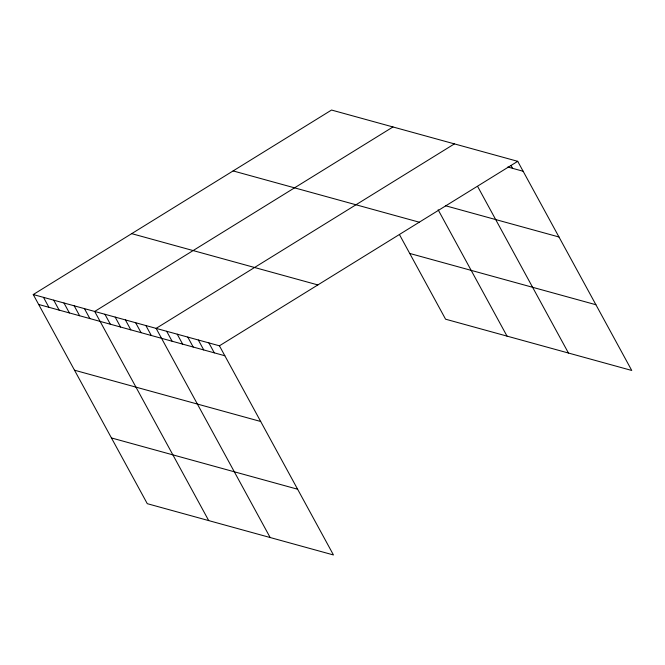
<?xml version="1.0" encoding="UTF-8"?>
<svg xmlns="http://www.w3.org/2000/svg" width="665" height="665" viewBox="0 0 665 665"><rect width="100%" height="100%" fill="white"/><g stroke="black" fill="none" stroke-linecap="round" stroke-linejoin="round"><path stroke-width="1" d="M33.25 294.537L219.425 345.808L333.456 554.959L147.281 503.679L33.25 294.537L331.544 110.041L517.719 161.321L631.75 370.463L445.575 319.192L399.524 234.728M392.982 126.957L94.688 311.453L208.719 520.604M454.419 143.881L156.125 328.377L270.156 537.528M219.425 345.808L517.719 161.321M507.794 167.023L523.139 171.254M445.409 205.718L558.982 236.989M233.107 170.922L419.283 222.201M409.731 253.448L595.907 304.728M131.687 233.648L317.862 284.928M38.67 304.47L224.845 355.75M74.513 370.214L260.688 421.485M111.437 437.944L297.612 489.224M511.111 165.635L512.582 168.345M477.761 186.69L568.45 353.032M438.127 209.766L507.013 336.108M208.877 342.907L214.296 352.841M198.328 339.998L203.739 349.94M187.779 337.097L193.191 347.03M177.222 334.187L182.642 344.121M166.674 331.286L172.094 341.22M145.884 325.559L151.304 335.493M135.643 322.741L141.063 332.675M125.411 319.915L130.822 329.857M115.17 317.097L120.581 327.03M104.929 314.279L110.348 324.212M84.447 308.635L89.866 318.568M74.206 305.817L79.625 315.75M63.973 302.999L69.384 312.932M53.732 300.173L59.143 310.114M43.491 297.355L48.911 307.288"/></g></svg>
